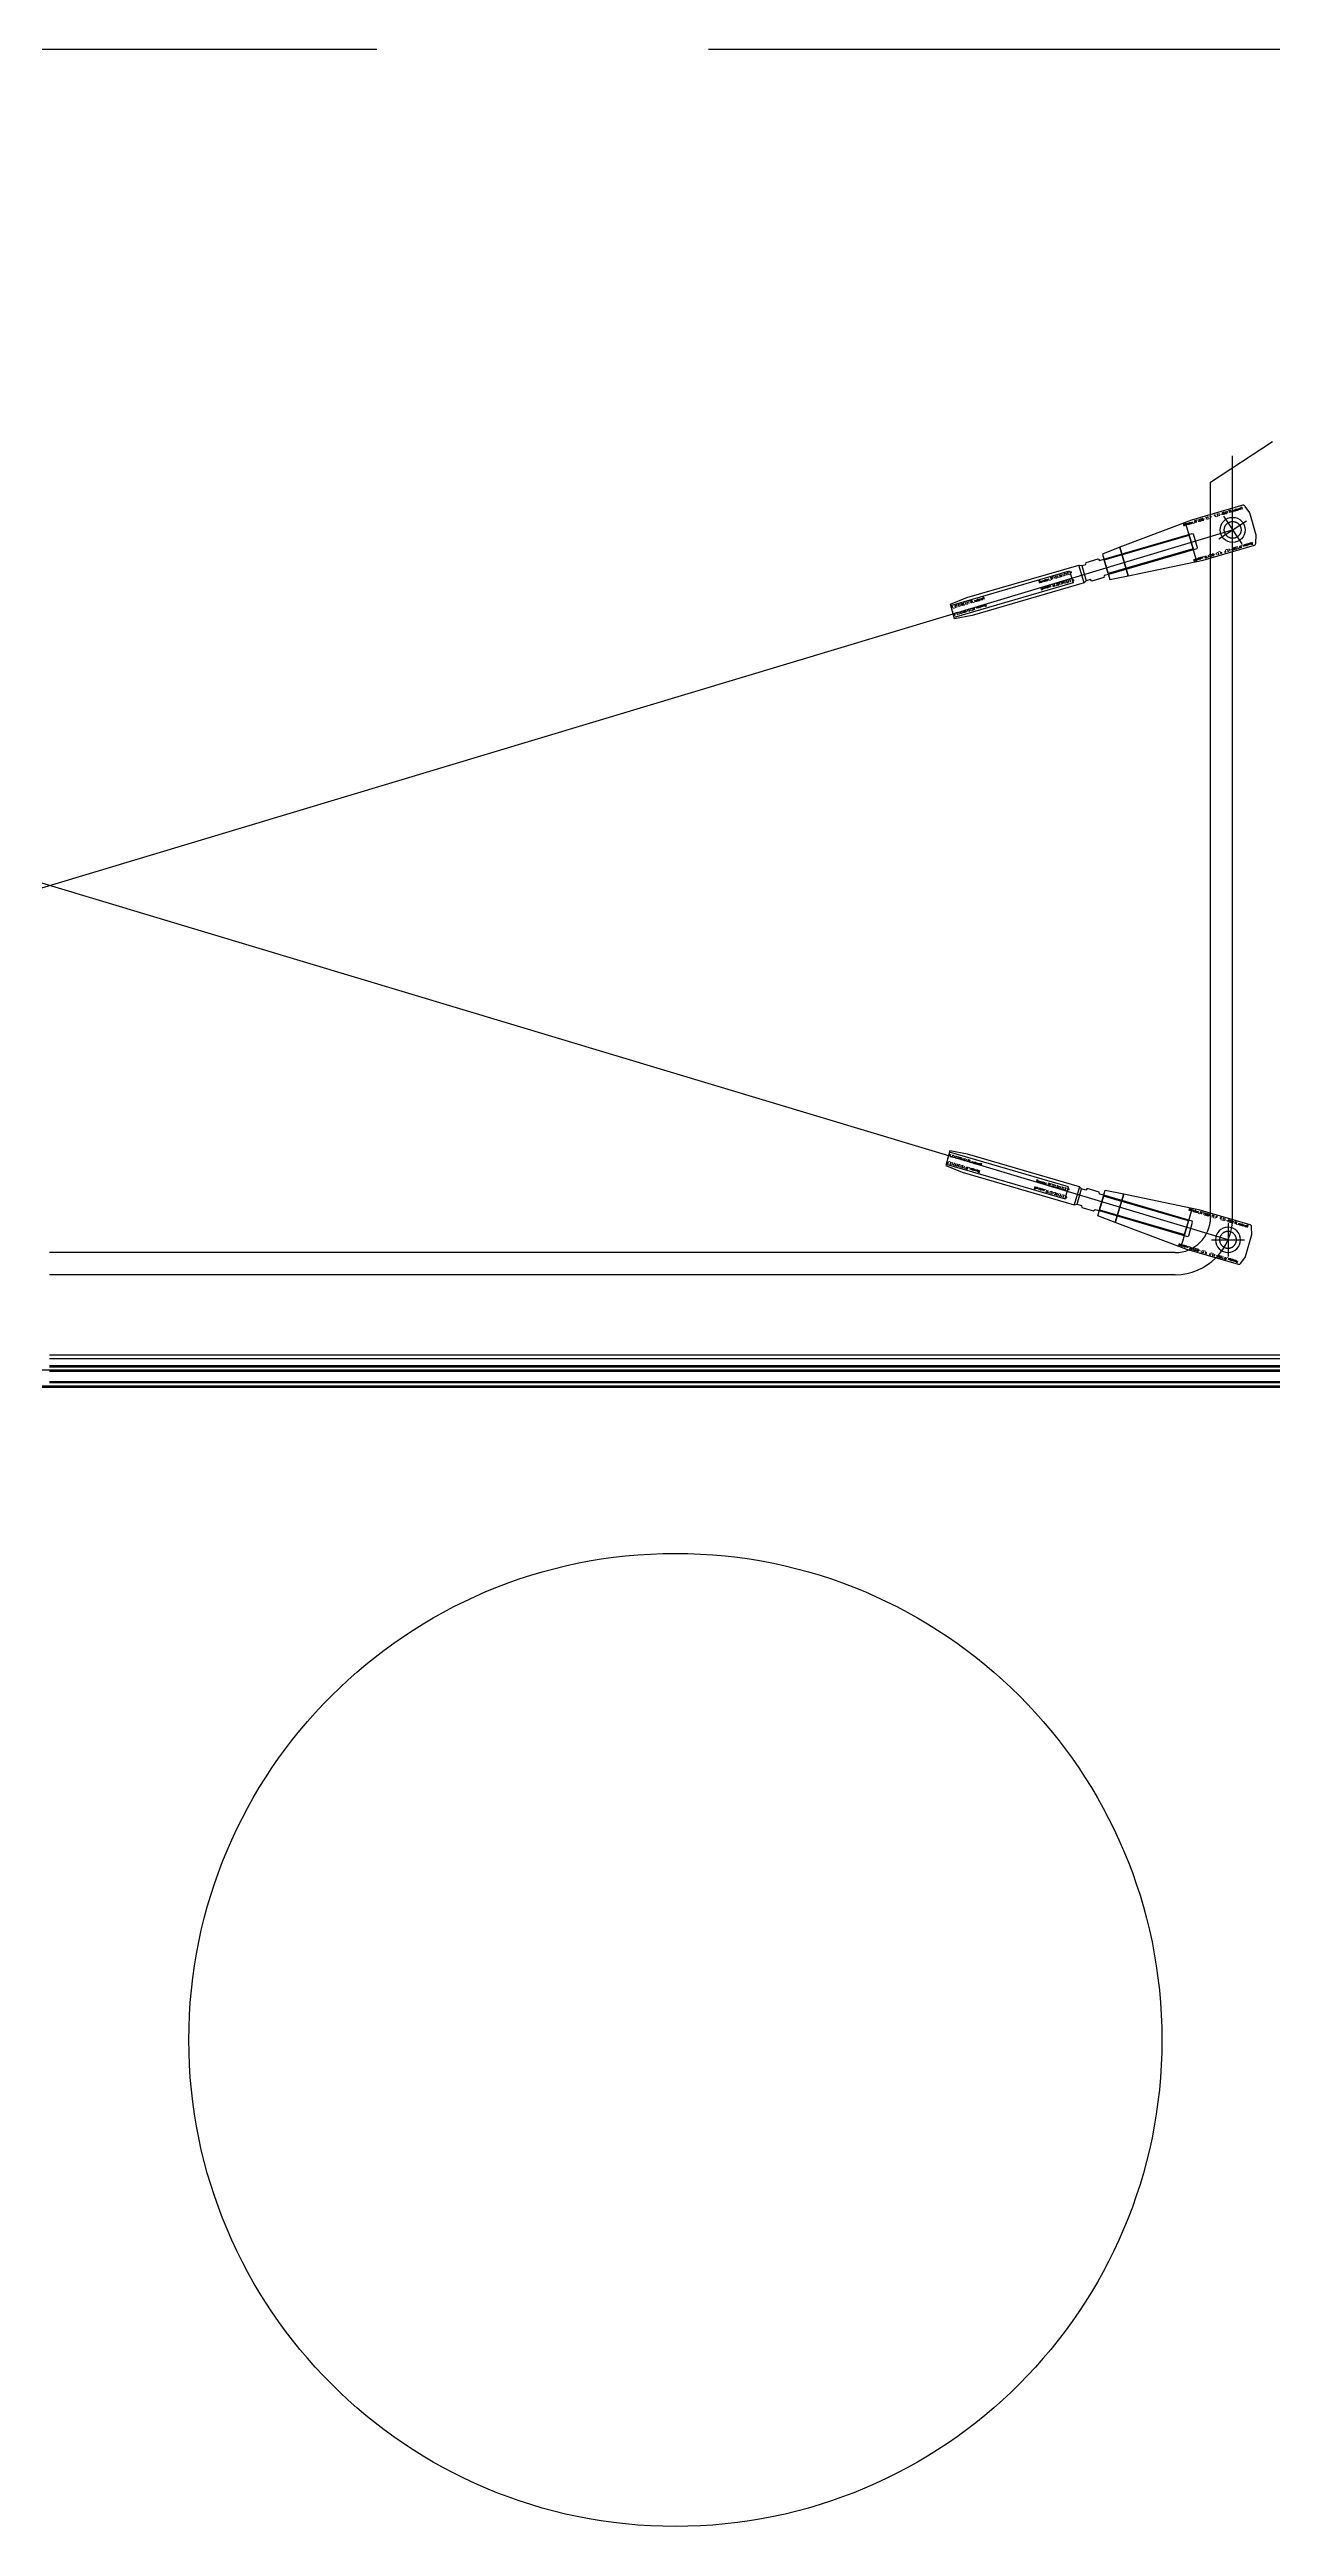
# Model space of a CAD drawing. Extents: x -163002 to 22103, y -98847 to 51643.
# Drawn here: x -129707 to -128325, y 33250 to 36050 of the extents above; entities that cross this region are included whole.
import ezdxf

# ---------------------------------------------------------------- set-up
doc = ezdxf.new("R2010")
doc.units = 0
doc.header["$LTSCALE"] = 1000
doc.header["$MEASUREMENT"] = 0
doc.linetypes.add('S2108a$0$HIDDEN', pattern=[0.375, 0.25, -0.125])
doc.layers.get('0').update_dxf_attribs({"linetype": 'CONTINUOUS'})
for name, color, linetype in [('S2108a$0$Aux (not print)', 11, 'CONTINUOUS'), ('S2108a$0$buila', 14, 'S2108a$0$HIDDEN'), ('S2108a$0$Die No(Not Print)', 11, 'CONTINUOUS'), ('S2108a$0$glass-p', 1, 'CONTINUOUS'), ('S2108a$0$SS Cable', 9, 'CONTINUOUS'), ('S2108a$0$Steel', 30, 'CONTINUOUS'), ('S2108a$0$stru', 2, 'CONTINUOUS')]:
    doc.layers.add(name, color=color, linetype=linetype)
doc.styles.add('S2108a$0$ROMANS', font='romans', dxfattribs={"width": 0.9})

# ---------------------------------------------------------------- blocks, each defined once
blk = doc.blocks.new('S2108a$0$Ronstan_RF1528-12_P')
at = {"layer": 'S2108a$0$Aux (not print)', "linetype": 'S2108a$0$HIDDEN'}
blk.add_circle((0, 0), 9.5, dxfattribs=at)
at = {"layer": 'S2108a$0$Aux (not print)'}
for p in [(0, 0), (149, 0)]:
    blk.add_point(p, dxfattribs=at)
at = {"layer": 'S2108a$0$SS Cable', "color": 8, "linetype": 'S2108a$0$HIDDEN'}
blk.add_line((49, 22.9), (49, -23), dxfattribs=at)
at = {"layer": 'S2108a$0$SS Cable', "color": 0, "linetype": 'ByBlock'}
blk.add_lwpolyline([(-19, 23.5, 0.414214), (-21, 21.5), (-24, 13), (-24, -13), (-21, -21.5, 0.414214), (-19, -23.5), (41.7, -23.5), (127.8, -16.9), (127.8, 16.9), (41.7, 23.5)], format="xyb", close=True, dxfattribs=at)
at = {"layer": 'S2108a$0$SS Cable', "color": 8, "linetype": 'S2108a$0$HIDDEN'}
blk.add_lwpolyline([(49, 8), (149, 8), (149, -8), (49, -8)], close=True, dxfattribs=at)
at = {"layer": 'S2108a$0$SS Cable', "color": 0, "linetype": 'ByBlock'}
blk.add_lwpolyline([(127.8, -16.9), (149, -15), (149, 15), (127.8, 16.9)], close=True, dxfattribs=at)
at = {"layer": 'S2108a$0$Steel', "color": 8}
blk.add_circle((0, 0), 14.2, dxfattribs=at)
at = {"layer": 'S2108a$0$Aux (not print)', "style": 'S2108a$0$ROMANS', "width": 0.7}
for text_generation_flag, p in [(6, (-17.5, 19.6)), (4, (52.2, 19.6))]:
    blk.add_text('Ronstan_RF1528-12_P', height=2.5, rotation=180, dxfattribs=dict(at, text_generation_flag=text_generation_flag)).set_placement(p)
for text_generation_flag, p in [(4, (-17.5, -19.6)), (6, (52.2, -19.6))]:
    blk.add_text('Ronstan_RF1528-12_P', height=2.5, dxfattribs=dict(at, text_generation_flag=text_generation_flag)).set_placement(p)
blk = doc.blocks.new('S2108a$0$Ronstan_RF1513M1212_P')
at = {"layer": 'S2108a$0$Aux (not print)', "linetype": 'S2108a$0$HIDDEN'}
blk.add_lwpolyline([(0, -9), (-104, -9), (-105, -8), (-105, 8), (-104, 9), (0, 9)], dxfattribs=at)
blk.add_lwpolyline([(180.9, -7), (40.9, -7), (40.9, 7), (180.9, 7)], close=True, dxfattribs=at)
at = {"layer": 'S2108a$0$Aux (not print)'}
for p in [(0, 0), (180.9, 0)]:
    blk.add_point(p, dxfattribs=at)
at = {"layer": 'S2108a$0$SS Cable', "linetype": 'ByBlock'}
blk.add_line((26.1, -9), (26.1, 9), dxfattribs=at)
blk.add_line((26.1, -9), (26.1, 9), dxfattribs=at)
at = {"layer": 'S2108a$0$SS Cable', "color": 0, "linetype": 'ByBlock'}
for points in [[(0, 9), (5, 9), (6, 11), (20.1, 11), (21.1, 9), (26.1, 9), (29.1, 10.5), (160.9, 10.5), (180.9, 8.5), (180.9, -8.5), (160.9, -10.5), (29.1, -10.5), (26.1, -9), (21.1, -9), (20.1, -11), (6, -11), (5, -9), (0, -9)], [(26.1, 9), (29.1, 10.5), (29.1, -10.5), (26.1, -9)]]:
    blk.add_lwpolyline(points, close=True, dxfattribs=at)
at = {"layer": 'S2108a$0$Die No(Not Print)', "extrusion": (0, 0, -1), "char_height": 2.5, "width": 32.638, "attachment_point": 1, "style": 'S2108a$0$ROMANS'}
for insert, text_direction in [((77.8, 5), (-1, 0, 0)), ((141.9, -5.8), (1, 0, 0))]:
    blk.add_mtext('Ronstan_RF1513M1212_P', dxfattribs=dict(at, insert=insert, text_direction=text_direction))
at = {"layer": 'S2108a$0$Die No(Not Print)', "insert": (141.9, 5), "char_height": 2.5, "width": 32.638, "attachment_point": 1, "style": 'S2108a$0$ROMANS'}
blk.add_mtext('Ronstan_RF1513M1212_P', dxfattribs=at)
at = {"layer": 'S2108a$0$Die No(Not Print)', "insert": (77.8, -5.8), "char_height": 2.5, "width": 32.638, "attachment_point": 1, "rotation": 180, "style": 'S2108a$0$ROMANS'}
blk.add_mtext('Ronstan_RF1513M1212_P', dxfattribs=at)
blk = doc.blocks.new('S2108a')
at = {"layer": 'S2108a$0$buila', "ltscale": 3}
blk.add_line((-105712.4, 36050.092), (-132749.9, 36050.1), dxfattribs=at)
at = {"layer": 'S2108a$0$glass-p'}
for p, q in [((-128394.897, 35561.126), (-128324.897, 35607.08)), ((-128369.897, 35138.106), (-128369.897, 35590.98)), ((-128369.897, 35138.106), (-128369.897, 35590.98)), ((-128394.897, 35138.106), (-128394.897, 35561.126)), ((-128375.137, 34704.537), (-131044.903, 35507.08)), ((-131039.663, 34704.537), (-128369.897, 35507.08)), ((-128385.533, 35496.815), (-128354.261, 35517.344)), ((-128380.161, 35522.715), (-128359.632, 35491.444)), ((-128394.897, 34730.106), (-128394.897, 35138.106)), ((-128369.897, 34730.106), (-128369.897, 35138.106)), ((-128375.137, 34723.241), (-128375.137, 34685.833)), ((-128393.841, 34704.537), (-128356.433, 34704.537)), ((-128434.897, 34690.106), (-129707.4, 34690.106)), ((-128434.897, 34665.106), (-129707.4, 34665.106)), ((-129707.4, 34557.106), (-130499.897, 34557.106)), ((-128314.897, 34574.106), (-129707.4, 34574.106)), ((-128314.897, 34570.106), (-129707.4, 34570.106)), ((-129707.4, 34561.106), (-128290.897, 34561.106)), ((-128290.897, 34557.106), (-129707.4, 34557.106)), ((-129707.4, 34539.106), (-130499.897, 34539.106)), ((-129707.4, 34543.106), (-128290.897, 34543.106)), ((-128290.897, 34539.106), (-129707.4, 34539.106))]:
    blk.add_line(p, q, dxfattribs=at)
for points in [[(-129707.4, 34556.106), (-128291.897, 34556.106), (-128290.897, 34557.106), (-128290.897, 34561.106), (-128291.897, 34562.106), (-129707.4, 34562.106)], [(-129749.895, 34538.106), (-128291.897, 34538.106), (-128290.897, 34539.106), (-128290.897, 34543.106), (-128291.897, 34544.106), (-129707.4, 34544.106)]]:
    blk.add_lwpolyline(points, dxfattribs=at)
for radius in [40, 65]:
    blk.add_arc((-128434.897, 34730.106), radius, 270, 0, dxfattribs=at)
at = {"layer": 'S2108a$0$stru', "linetype": 'Continuous'}
blk.add_circle((-128999.9, 33800.1), 550, dxfattribs=at)
at = {"layer": 'S2108a$0$glass-p', "rotation": 196.2424064690852}
for name, p in [('S2108a$0$Ronstan_RF1528-12_P', (-128369.897, 35507.08)), ('S2108a$0$Ronstan_RF1513M1212_P', (-128512.95, 35465.404))]:
    blk.add_blockref(name, p, dxfattribs=at)
at = {"layer": 'S2108a$0$glass-p', "xscale": -1, "rotation": 343.7575935309148}
for name, p in [('S2108a$0$Ronstan_RF1513M1212_P', (-128518.19, 34746.213)), ('S2108a$0$Ronstan_RF1528-12_P', (-128375.137, 34704.537))]:
    blk.add_blockref(name, p, dxfattribs=at)

msp = doc.modelspace()

# ---------------------------------------------------------------- block references
msp.add_blockref('S2108a', (0, 0))

doc.saveas('drawing.dxf')
